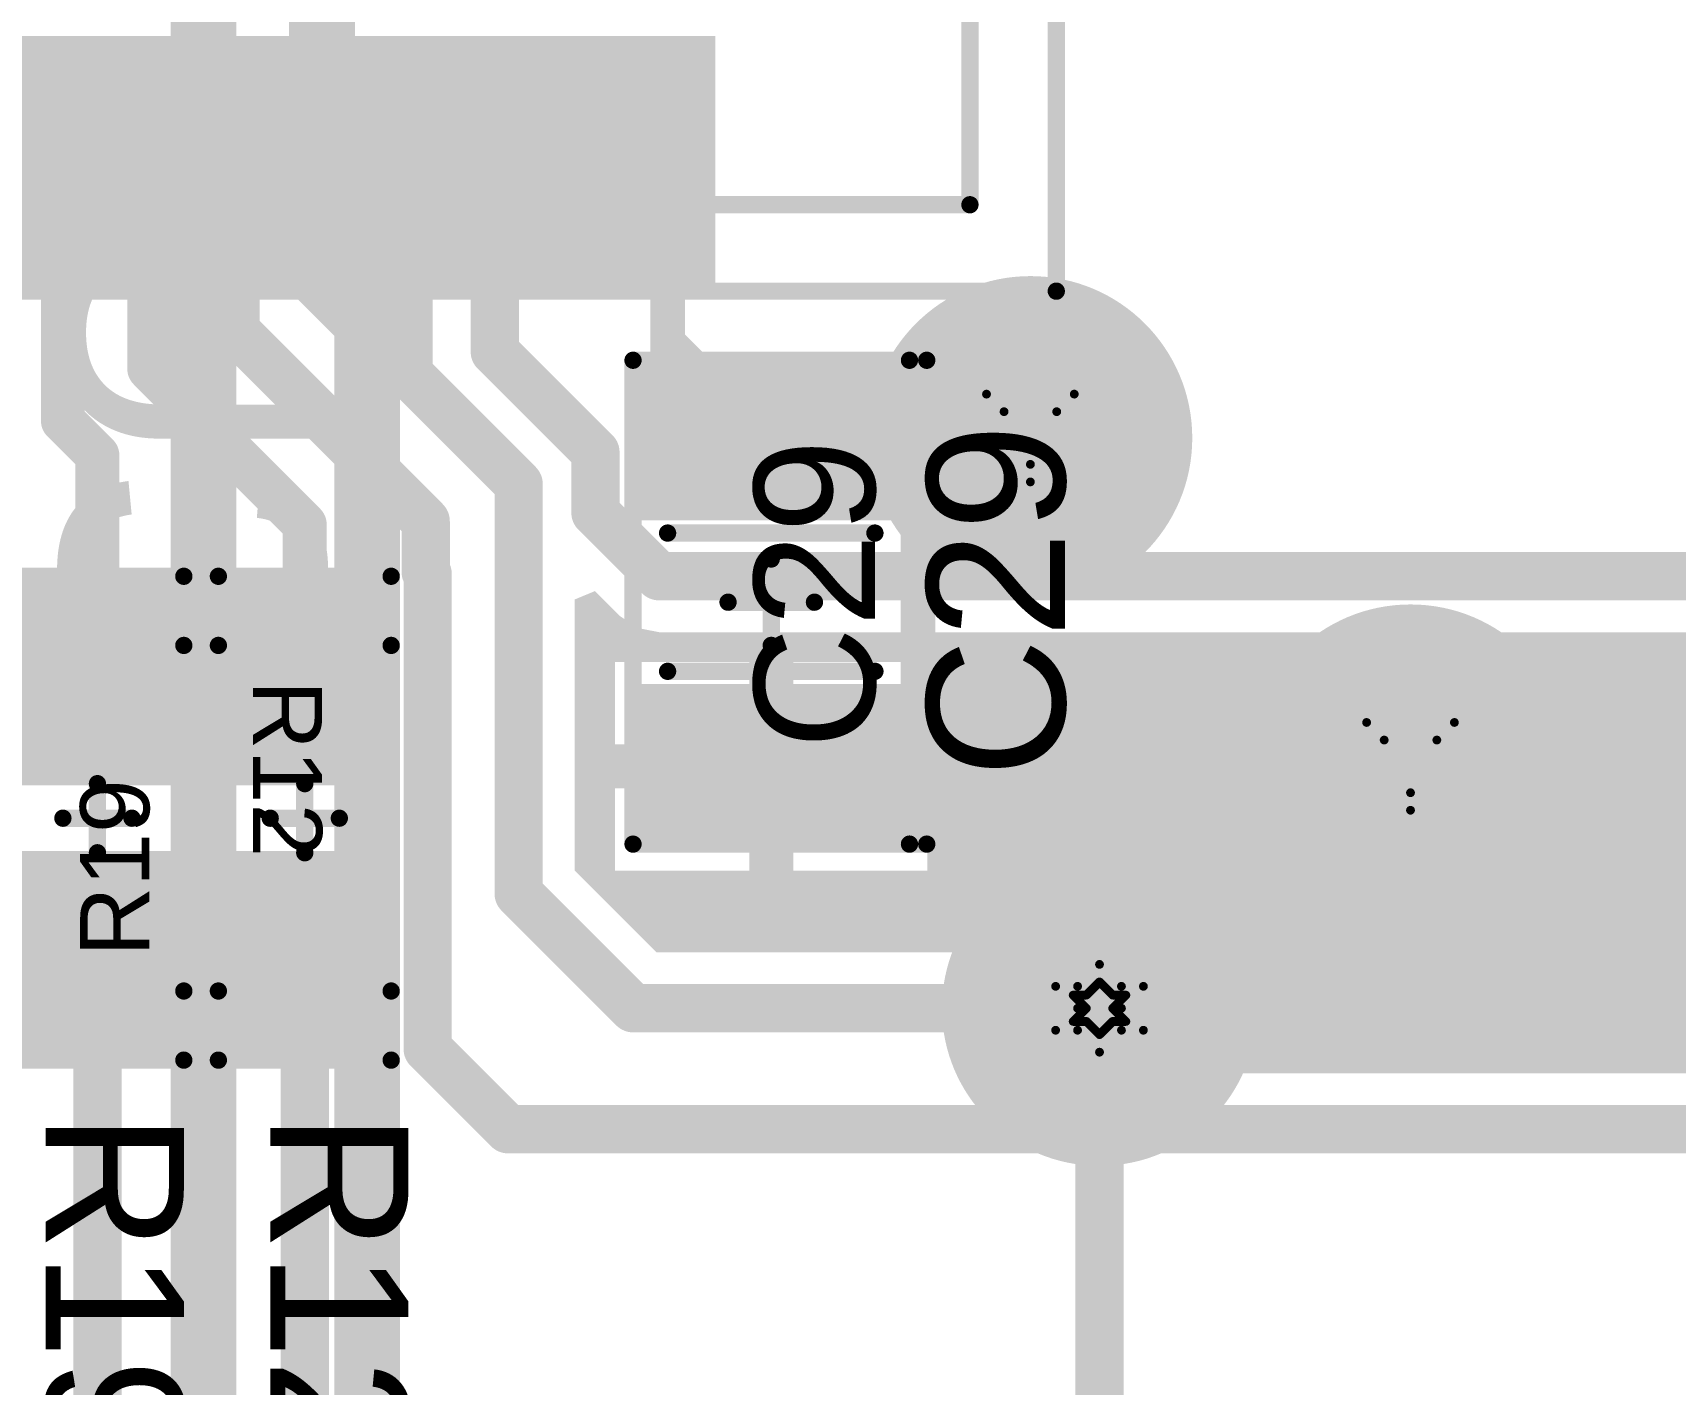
# Model space of a CAD drawing. Header units: inches. Extents: x -21 to 344, y -3 to 240.
# Drawn here: x 59.13 to 68.63, y 36.32 to 44.14 of the extents above; entities that cross this region are included whole.
import ezdxf

# ---------------------------------------------------------------- set-up
doc = ezdxf.new("R2010")
doc.units = ezdxf.units.IN
for name, color, linetype in [('Bottom 3D Body', 216, 'Continuous'), ('Bottom Layer', 5, 'Continuous'), ('Drill Drawing', 1, 'Continuous'), ('Int1 -GND)', 76, 'Continuous'), ('Int2 -PWR)', 16, 'Continuous'), ('Top Component Center', 76, 'Continuous'), ('Top Designator', 56, 'Continuous'), ('Top Layer', 1, 'Continuous'), ('Top Overlay', 2, 'Continuous'), ('Top Paste', 8, 'Continuous'), ('Top Solder', 216, 'Continuous'), ('Via Holes', 16, 'Continuous')]:
    doc.layers.add(name, color=color, linetype=linetype)
doc.styles.add('Arial', font='', dxfattribs={"height": 0.2})
doc.styles.get('Arial').set_extended_font_data('Arial')

# ---------------------------------------------------------------- blocks, each defined once
blk = doc.blocks.new('LQFP48_11')
at = {"layer": 'Top Layer'}
for points in [[(4.85, 2.9), (4.85, 2.6), (3.65, 2.6), (3.65, 2.9)], [(4.85, 2.4), (4.85, 2.1), (3.65, 2.1), (3.65, 2.4)], [(4.85, 1.9), (4.85, 1.6), (3.65, 1.6), (3.65, 1.9)], [(4.85, 1.4), (4.85, 1.1), (3.65, 1.1), (3.65, 1.4)], [(4.85, 0.9), (4.85, 0.6), (3.65, 0.6), (3.65, 0.9)], [(4.85, 0.4), (4.85, 0.1), (3.65, 0.1), (3.65, 0.4)], [(4.85, -0.1), (4.85, -0.4), (3.65, -0.4), (3.65, -0.1)], [(4.85, -0.6), (4.85, -0.9), (3.65, -0.9), (3.65, -0.6)]]:
    blk.add_hatch(color=1, dxfattribs=at).paths.add_polyline_path(points)
at = {"layer": 'Top Paste'}
for points in [[(4.977, 3.027), (4.977, 2.473), (3.523, 2.473), (3.523, 3.027)], [(4.977, 2.527), (4.977, 1.973), (3.523, 1.973), (3.523, 2.527)], [(4.977, 2.027), (4.977, 1.473), (3.523, 1.473), (3.523, 2.027)], [(4.977, 1.527), (4.977, 0.973), (3.523, 0.973), (3.523, 1.527)], [(4.977, 1.027), (4.977, 0.473), (3.523, 0.473), (3.523, 1.027)], [(4.977, 0.527), (4.977, -0.027), (3.523, -0.027), (3.523, 0.527)], [(4.977, 0.027), (4.977, -0.527), (3.523, -0.527), (3.523, 0.027)], [(4.977, -0.473), (4.977, -1.027), (3.523, -1.027), (3.523, -0.473)]]:
    blk.add_hatch(color=8, dxfattribs=at).paths.add_polyline_path(points)
at = {"layer": 'Top Solder'}
for points in [[(4.9, 2.95), (4.9, 2.55), (3.6, 2.55), (3.6, 2.95)], [(4.9, 2.45), (4.9, 2.05), (3.6, 2.05), (3.6, 2.45)], [(4.9, 1.95), (4.9, 1.55), (3.6, 1.55), (3.6, 1.95)], [(4.9, 1.45), (4.9, 1.05), (3.6, 1.05), (3.6, 1.45)], [(4.9, 0.95), (4.9, 0.55), (3.6, 0.55), (3.6, 0.95)], [(4.9, 0.45), (4.9, 0.05), (3.6, 0.05), (3.6, 0.45)], [(4.9, -0.05), (4.9, -0.45), (3.6, -0.45), (3.6, -0.05)], [(4.9, -0.55), (4.9, -0.95), (3.6, -0.95), (3.6, -0.55)]]:
    blk.add_hatch(color=216, dxfattribs=at).paths.add_polyline_path(points)
at = {"layer": 'Bottom 3D Body'}
for points in [[(4.5, 4.5, 0.1, 0.1, 0), (-4.5, 4.5, 0.1, 0.1, 0)], [(4.5, -4.5, 0.1, 0.1, 0), (4.5, 4.5, 0.1, 0.1, 0)]]:
    blk.add_lwpolyline(points, format="xyseb", dxfattribs=at)
blk.add_lwpolyline([(4.475, 4.5, 0.05, 0.05, 1), (4.525, 4.5, 0.05, 0.05, 1)], format="xyseb", close=True, dxfattribs=at)
blk.add_lwpolyline([(4.475, 4.5, 0.05, 0.05, 1), (4.525, 4.5, 0.05, 0.05, 1)], format="xyseb", close=True, dxfattribs=at)
at = {"layer": 'Top Component Center'}
for points in [[(5, 5, 0.1, 0.1, 0), (-5, 5, 0.1, 0.1, 0)], [(5, -5, 0.1, 0.1, 0), (5, 5, 0.1, 0.1, 0)]]:
    blk.add_lwpolyline(points, format="xyseb", dxfattribs=at)
blk.add_lwpolyline([(4.975, 5, 0.05, 0.05, 1), (5.025, 5, 0.05, 0.05, 1)], format="xyseb", close=True, dxfattribs=at)
blk.add_lwpolyline([(4.975, 5, 0.05, 0.05, 1), (5.025, 5, 0.05, 0.05, 1)], format="xyseb", close=True, dxfattribs=at)
at = {"layer": 'Top Designator'}
for points in [[(5, 5, 0.1, 0.1, 0), (-5, 5, 0.1, 0.1, 0)], [(5, -5, 0.1, 0.1, 0), (5, 5, 0.1, 0.1, 0)]]:
    blk.add_lwpolyline(points, format="xyseb", dxfattribs=at)
blk.add_lwpolyline([(4.975, 5, 0.05, 0.05, 1), (5.025, 5, 0.05, 0.05, 1)], format="xyseb", close=True, dxfattribs=at)
blk.add_lwpolyline([(4.975, 5, 0.05, 0.05, 1), (5.025, 5, 0.05, 0.05, 1)], format="xyseb", close=True, dxfattribs=at)
at = {"layer": 'Top Designator', "style": 'Arial'}
blk.add_text('U3', height=1.524, dxfattribs=at).set_placement((4.4804, -0.7618))
blk = doc.blocks.new('RES_0603_38')
at = {"layer": 'Top Layer'}
for points in [[(-1.2827, 0.3937), (-0.3175, 0.3937), (-0.3175, -0.3937), (-1.2827, -0.3937)], [(0.3175, 0.3937), (1.2827, 0.3937), (1.2827, -0.3937), (0.3175, -0.3937)]]:
    blk.add_hatch(color=1, dxfattribs=at).paths.add_polyline_path(points)
at = {"layer": 'Top Paste'}
for points in [[(-1.4097, 0.5207), (-0.1905, 0.5207), (-0.1905, -0.5207), (-1.4097, -0.5207)], [(0.1905, 0.5207), (1.4097, 0.5207), (1.4097, -0.5207), (0.1905, -0.5207)]]:
    blk.add_hatch(color=8, dxfattribs=at).paths.add_polyline_path(points)
at = {"layer": 'Top Solder'}
for points in [[(-1.3327, 0.4437), (-0.2675, 0.4437), (-0.2675, -0.4437), (-1.3327, -0.4437)], [(0.2675, 0.4437), (1.3327, 0.4437), (1.3327, -0.4437), (0.2675, -0.4437)]]:
    blk.add_hatch(color=216, dxfattribs=at).paths.add_polyline_path(points)
at = {"layer": 'Bottom 3D Body'}
for points in [[(-1, 0.5, 0.1, 0.1, 0), (-1, -0.5, 0.1, 0.1, 0)], [(-1, 0.5, 0.1, 0.1, 0), (1, 0.5, 0.1, 0.1, 0)], [(1, 0.5, 0.1, 0.1, 0), (1, -0.5, 0.1, 0.1, 0)], [(-1, -0.5, 0.1, 0.1, 0), (1, -0.5, 0.1, 0.1, 0)]]:
    blk.add_lwpolyline(points, format="xyseb", dxfattribs=at)
for points in [[(-1.025, 0.5, 0.05, 0.05, 1), (-0.975, 0.5, 0.05, 0.05, 1)], [(-1.025, 0.5, 0.05, 0.05, 1), (-0.975, 0.5, 0.05, 0.05, 1)], [(0.975, 0.5, 0.05, 0.05, 1), (1.025, 0.5, 0.05, 0.05, 1)], [(0.975, 0.5, 0.05, 0.05, 1), (1.025, 0.5, 0.05, 0.05, 1)], [(-1.025, -0.5, 0.05, 0.05, 1), (-0.975, -0.5, 0.05, 0.05, 1)], [(-1.025, -0.5, 0.05, 0.05, 1), (-0.975, -0.5, 0.05, 0.05, 1)], [(0.975, -0.5, 0.05, 0.05, 1), (1.025, -0.5, 0.05, 0.05, 1)], [(0.975, -0.5, 0.05, 0.05, 1), (1.025, -0.5, 0.05, 0.05, 1)]]:
    blk.add_lwpolyline(points, format="xyseb", close=True, dxfattribs=at)
at = {"layer": 'Top Component Center'}
for points in [[(-1.4, 0.5, 0.1, 0.1, 0), (1.4, 0.5, 0.1, 0.1, 0)], [(-1.4, 0.5, 0.1, 0.1, 0), (-1.4, -0.5, 0.1, 0.1, 0)], [(1.4, 0.5, 0.1, 0.1, 0), (1.4, -0.5, 0.1, 0.1, 0)], [(0, 0.2, 0.1, 0.1, 0), (0, -0.2, 0.1, 0.1, 0)], [(-0.2, 0, 0.1, 0.1, 0), (0.2, 0, 0.1, 0.1, 0)], [(-1.4, -0.5, 0.1, 0.1, 0), (1.4, -0.5, 0.1, 0.1, 0)]]:
    blk.add_lwpolyline(points, format="xyseb", dxfattribs=at)
for points in [[(-1.425, 0.5, 0.05, 0.05, 1), (-1.375, 0.5, 0.05, 0.05, 1)], [(-1.425, 0.5, 0.05, 0.05, 1), (-1.375, 0.5, 0.05, 0.05, 1)], [(1.375, 0.5, 0.05, 0.05, 1), (1.425, 0.5, 0.05, 0.05, 1)], [(1.375, 0.5, 0.05, 0.05, 1), (1.425, 0.5, 0.05, 0.05, 1)], [(-0.025, 0.2, 0.05, 0.05, 1), (0.025, 0.2, 0.05, 0.05, 1)], [(-0.225, 0, 0.05, 0.05, 1), (-0.175, 0, 0.05, 0.05, 1)], [(0.175, 0, 0.05, 0.05, 1), (0.225, 0, 0.05, 0.05, 1)], [(-0.025, -0.2, 0.05, 0.05, 1), (0.025, -0.2, 0.05, 0.05, 1)], [(-1.425, -0.5, 0.05, 0.05, 1), (-1.375, -0.5, 0.05, 0.05, 1)], [(-1.425, -0.5, 0.05, 0.05, 1), (-1.375, -0.5, 0.05, 0.05, 1)], [(1.375, -0.5, 0.05, 0.05, 1), (1.425, -0.5, 0.05, 0.05, 1)], [(1.375, -0.5, 0.05, 0.05, 1), (1.425, -0.5, 0.05, 0.05, 1)]]:
    blk.add_lwpolyline(points, format="xyseb", close=True, dxfattribs=at)
at = {"layer": 'Top Designator'}
for points in [[(-1.4, 0.5, 0.1, 0.1, 0), (1.4, 0.5, 0.1, 0.1, 0)], [(-1.4, 0.5, 0.1, 0.1, 0), (-1.4, -0.5, 0.1, 0.1, 0)], [(1.4, 0.5, 0.1, 0.1, 0), (1.4, -0.5, 0.1, 0.1, 0)], [(-1.4, -0.5, 0.1, 0.1, 0), (1.4, -0.5, 0.1, 0.1, 0)]]:
    blk.add_lwpolyline(points, format="xyseb", dxfattribs=at)
for points in [[(-1.425, 0.5, 0.05, 0.05, 1), (-1.375, 0.5, 0.05, 0.05, 1)], [(-1.425, 0.5, 0.05, 0.05, 1), (-1.375, 0.5, 0.05, 0.05, 1)], [(1.375, 0.5, 0.05, 0.05, 1), (1.425, 0.5, 0.05, 0.05, 1)], [(1.375, 0.5, 0.05, 0.05, 1), (1.425, 0.5, 0.05, 0.05, 1)], [(-1.425, -0.5, 0.05, 0.05, 1), (-1.375, -0.5, 0.05, 0.05, 1)], [(-1.425, -0.5, 0.05, 0.05, 1), (-1.375, -0.5, 0.05, 0.05, 1)], [(1.375, -0.5, 0.05, 0.05, 1), (1.425, -0.5, 0.05, 0.05, 1)], [(1.375, -0.5, 0.05, 0.05, 1), (1.425, -0.5, 0.05, 0.05, 1)]]:
    blk.add_lwpolyline(points, format="xyseb", close=True, dxfattribs=at)
at = {"layer": 'Top Overlay'}
for points in [[(-1.4, 0.5, 0.1, 0.1, 0), (1.4, 0.5, 0.1, 0.1, 0)], [(-1.4, 0.5, 0.1, 0.1, 0), (-1.4, -0.5, 0.1, 0.1, 0)], [(1.4, 0.5, 0.1, 0.1, 0), (1.4, -0.5, 0.1, 0.1, 0)], [(-1.4, -0.5, 0.1, 0.1, 0), (1.4, -0.5, 0.1, 0.1, 0)]]:
    blk.add_lwpolyline(points, format="xyseb", dxfattribs=at)
for points in [[(-1.425, 0.5, 0.05, 0.05, 1), (-1.375, 0.5, 0.05, 0.05, 1)], [(-1.425, 0.5, 0.05, 0.05, 1), (-1.375, 0.5, 0.05, 0.05, 1)], [(1.375, 0.5, 0.05, 0.05, 1), (1.425, 0.5, 0.05, 0.05, 1)], [(1.375, 0.5, 0.05, 0.05, 1), (1.425, 0.5, 0.05, 0.05, 1)], [(-1.425, -0.5, 0.05, 0.05, 1), (-1.375, -0.5, 0.05, 0.05, 1)], [(-1.425, -0.5, 0.05, 0.05, 1), (-1.375, -0.5, 0.05, 0.05, 1)], [(1.375, -0.5, 0.05, 0.05, 1), (1.425, -0.5, 0.05, 0.05, 1)], [(1.375, -0.5, 0.05, 0.05, 1), (1.425, -0.5, 0.05, 0.05, 1)]]:
    blk.add_lwpolyline(points, format="xyseb", close=True, dxfattribs=at)
at = {"layer": 'Top Designator', "style": 'Arial'}
blk.add_text('R19', height=0.4, dxfattribs=at).set_placement((-0.8, -0.3))
blk = doc.blocks.new('RES_0603_45')
at = {"layer": 'Top Layer'}
for points in [[(-1.2827, 0.3937), (-0.3175, 0.3937), (-0.3175, -0.3937), (-1.2827, -0.3937)], [(0.3175, 0.3937), (1.2827, 0.3937), (1.2827, -0.3937), (0.3175, -0.3937)]]:
    blk.add_hatch(color=1, dxfattribs=at).paths.add_polyline_path(points)
at = {"layer": 'Top Paste'}
for points in [[(-1.4097, 0.5207), (-0.1905, 0.5207), (-0.1905, -0.5207), (-1.4097, -0.5207)], [(0.1905, 0.5207), (1.4097, 0.5207), (1.4097, -0.5207), (0.1905, -0.5207)]]:
    blk.add_hatch(color=8, dxfattribs=at).paths.add_polyline_path(points)
at = {"layer": 'Top Solder'}
for points in [[(-1.3327, 0.4437), (-0.2675, 0.4437), (-0.2675, -0.4437), (-1.3327, -0.4437)], [(0.2675, 0.4437), (1.3327, 0.4437), (1.3327, -0.4437), (0.2675, -0.4437)]]:
    blk.add_hatch(color=216, dxfattribs=at).paths.add_polyline_path(points)
at = {"layer": 'Bottom 3D Body'}
for points in [[(1, 0.5, 0.1, 0.1, 0), (-1, 0.5, 0.1, 0.1, 0)], [(-1, -0.5, 0.1, 0.1, 0), (-1, 0.5, 0.1, 0.1, 0)], [(1, -0.5, 0.1, 0.1, 0), (1, 0.5, 0.1, 0.1, 0)], [(1, -0.5, 0.1, 0.1, 0), (-1, -0.5, 0.1, 0.1, 0)]]:
    blk.add_lwpolyline(points, format="xyseb", dxfattribs=at)
for points in [[(-1.025, 0.5, 0.05, 0.05, 1), (-0.975, 0.5, 0.05, 0.05, 1)], [(-1.025, 0.5, 0.05, 0.05, 1), (-0.975, 0.5, 0.05, 0.05, 1)], [(0.975, 0.5, 0.05, 0.05, 1), (1.025, 0.5, 0.05, 0.05, 1)], [(0.975, 0.5, 0.05, 0.05, 1), (1.025, 0.5, 0.05, 0.05, 1)], [(-1.025, -0.5, 0.05, 0.05, 1), (-0.975, -0.5, 0.05, 0.05, 1)], [(-1.025, -0.5, 0.05, 0.05, 1), (-0.975, -0.5, 0.05, 0.05, 1)], [(0.975, -0.5, 0.05, 0.05, 1), (1.025, -0.5, 0.05, 0.05, 1)], [(0.975, -0.5, 0.05, 0.05, 1), (1.025, -0.5, 0.05, 0.05, 1)]]:
    blk.add_lwpolyline(points, format="xyseb", close=True, dxfattribs=at)
at = {"layer": 'Top Component Center'}
for points in [[(-1.4, -0.5, 0.1, 0.1, 0), (-1.4, 0.5, 0.1, 0.1, 0)], [(1.4, 0.5, 0.1, 0.1, 0), (-1.4, 0.5, 0.1, 0.1, 0)], [(1.4, -0.5, 0.1, 0.1, 0), (1.4, 0.5, 0.1, 0.1, 0)], [(0, -0.2, 0.1, 0.1, 0), (0, 0.2, 0.1, 0.1, 0)], [(0.2, 0, 0.1, 0.1, 0), (-0.2, 0, 0.1, 0.1, 0)], [(1.4, -0.5, 0.1, 0.1, 0), (-1.4, -0.5, 0.1, 0.1, 0)]]:
    blk.add_lwpolyline(points, format="xyseb", dxfattribs=at)
for points in [[(-1.425, 0.5, 0.05, 0.05, 1), (-1.375, 0.5, 0.05, 0.05, 1)], [(-1.425, 0.5, 0.05, 0.05, 1), (-1.375, 0.5, 0.05, 0.05, 1)], [(1.375, 0.5, 0.05, 0.05, 1), (1.425, 0.5, 0.05, 0.05, 1)], [(1.375, 0.5, 0.05, 0.05, 1), (1.425, 0.5, 0.05, 0.05, 1)], [(-0.025, 0.2, 0.05, 0.05, 1), (0.025, 0.2, 0.05, 0.05, 1)], [(-0.225, 0, 0.05, 0.05, 1), (-0.175, 0, 0.05, 0.05, 1)], [(0.175, 0, 0.05, 0.05, 1), (0.225, 0, 0.05, 0.05, 1)], [(-0.025, -0.2, 0.05, 0.05, 1), (0.025, -0.2, 0.05, 0.05, 1)], [(-1.425, -0.5, 0.05, 0.05, 1), (-1.375, -0.5, 0.05, 0.05, 1)], [(-1.425, -0.5, 0.05, 0.05, 1), (-1.375, -0.5, 0.05, 0.05, 1)], [(1.375, -0.5, 0.05, 0.05, 1), (1.425, -0.5, 0.05, 0.05, 1)], [(1.375, -0.5, 0.05, 0.05, 1), (1.425, -0.5, 0.05, 0.05, 1)]]:
    blk.add_lwpolyline(points, format="xyseb", close=True, dxfattribs=at)
at = {"layer": 'Top Designator'}
for points in [[(-1.4, -0.5, 0.1, 0.1, 0), (-1.4, 0.5, 0.1, 0.1, 0)], [(1.4, 0.5, 0.1, 0.1, 0), (-1.4, 0.5, 0.1, 0.1, 0)], [(1.4, -0.5, 0.1, 0.1, 0), (1.4, 0.5, 0.1, 0.1, 0)], [(1.4, -0.5, 0.1, 0.1, 0), (-1.4, -0.5, 0.1, 0.1, 0)]]:
    blk.add_lwpolyline(points, format="xyseb", dxfattribs=at)
for points in [[(-1.425, 0.5, 0.05, 0.05, 1), (-1.375, 0.5, 0.05, 0.05, 1)], [(-1.425, 0.5, 0.05, 0.05, 1), (-1.375, 0.5, 0.05, 0.05, 1)], [(1.375, 0.5, 0.05, 0.05, 1), (1.425, 0.5, 0.05, 0.05, 1)], [(1.375, 0.5, 0.05, 0.05, 1), (1.425, 0.5, 0.05, 0.05, 1)], [(-1.425, -0.5, 0.05, 0.05, 1), (-1.375, -0.5, 0.05, 0.05, 1)], [(-1.425, -0.5, 0.05, 0.05, 1), (-1.375, -0.5, 0.05, 0.05, 1)], [(1.375, -0.5, 0.05, 0.05, 1), (1.425, -0.5, 0.05, 0.05, 1)], [(1.375, -0.5, 0.05, 0.05, 1), (1.425, -0.5, 0.05, 0.05, 1)]]:
    blk.add_lwpolyline(points, format="xyseb", close=True, dxfattribs=at)
at = {"layer": 'Top Overlay'}
for points in [[(-1.4, -0.5, 0.1, 0.1, 0), (-1.4, 0.5, 0.1, 0.1, 0)], [(1.4, 0.5, 0.1, 0.1, 0), (-1.4, 0.5, 0.1, 0.1, 0)], [(1.4, -0.5, 0.1, 0.1, 0), (1.4, 0.5, 0.1, 0.1, 0)], [(1.4, -0.5, 0.1, 0.1, 0), (-1.4, -0.5, 0.1, 0.1, 0)]]:
    blk.add_lwpolyline(points, format="xyseb", dxfattribs=at)
for points in [[(-1.425, 0.5, 0.05, 0.05, 1), (-1.375, 0.5, 0.05, 0.05, 1)], [(-1.425, 0.5, 0.05, 0.05, 1), (-1.375, 0.5, 0.05, 0.05, 1)], [(1.375, 0.5, 0.05, 0.05, 1), (1.425, 0.5, 0.05, 0.05, 1)], [(1.375, 0.5, 0.05, 0.05, 1), (1.425, 0.5, 0.05, 0.05, 1)], [(-1.425, -0.5, 0.05, 0.05, 1), (-1.375, -0.5, 0.05, 0.05, 1)], [(-1.425, -0.5, 0.05, 0.05, 1), (-1.375, -0.5, 0.05, 0.05, 1)], [(1.375, -0.5, 0.05, 0.05, 1), (1.425, -0.5, 0.05, 0.05, 1)], [(1.375, -0.5, 0.05, 0.05, 1), (1.425, -0.5, 0.05, 0.05, 1)]]:
    blk.add_lwpolyline(points, format="xyseb", close=True, dxfattribs=at)
at = {"layer": 'Top Designator', "style": 'Arial'}
blk.add_text('R12', height=0.4, dxfattribs=at).set_placement((-0.8, -0.3))
blk = doc.blocks.new('CAP_0805_97')
at = {"layer": 'Top Layer'}
for points in [[(-1.3, 0.65), (-0.6, 0.65), (-0.6, -0.65), (-1.3, -0.65)], [(0.6, 0.65), (1.3, 0.65), (1.3, -0.65), (0.6, -0.65)]]:
    blk.add_hatch(color=1, dxfattribs=at).paths.add_polyline_path(points)
at = {"layer": 'Top Paste'}
for points in [[(-1.427, 0.777), (-0.473, 0.777), (-0.473, -0.777), (-1.427, -0.777)], [(0.473, 0.777), (1.427, 0.777), (1.427, -0.777), (0.473, -0.777)]]:
    blk.add_hatch(color=8, dxfattribs=at).paths.add_polyline_path(points)
at = {"layer": 'Top Solder'}
for points in [[(-1.35, 0.7), (-0.55, 0.7), (-0.55, -0.7), (-1.35, -0.7)], [(0.55, 0.7), (1.35, 0.7), (1.35, -0.7), (0.55, -0.7)]]:
    blk.add_hatch(color=216, dxfattribs=at).paths.add_polyline_path(points)
at = {"layer": 'Top Component Center'}
for points in [[(-1.4, 0.8, 0.1, 0.1, 0), (-1.4, -0.9, 0.1, 0.1, 0)], [(-1.4, 0.8, 0.1, 0.1, 0), (1.4, 0.8, 0.1, 0.1, 0)], [(1.4, 0.8, 0.1, 0.1, 0), (1.4, -0.9, 0.1, 0.1, 0)], [(0, 0.25, 0.1, 0.1, 0), (0, -0.25, 0.1, 0.1, 0)], [(-0.25, 0, 0.1, 0.1, 0), (0.25, 0, 0.1, 0.1, 0)], [(-1.4, -0.9, 0.1, 0.1, 0), (1.4, -0.9, 0.1, 0.1, 0)]]:
    blk.add_lwpolyline(points, format="xyseb", dxfattribs=at)
for points in [[(-1.425, 0.8, 0.05, 0.05, 1), (-1.375, 0.8, 0.05, 0.05, 1)], [(-1.425, 0.8, 0.05, 0.05, 1), (-1.375, 0.8, 0.05, 0.05, 1)], [(1.375, 0.8, 0.05, 0.05, 1), (1.425, 0.8, 0.05, 0.05, 1)], [(1.375, 0.8, 0.05, 0.05, 1), (1.425, 0.8, 0.05, 0.05, 1)], [(-0.025, 0.25, 0.05, 0.05, 1), (0.025, 0.25, 0.05, 0.05, 1)], [(-0.275, 0, 0.05, 0.05, 1), (-0.225, 0, 0.05, 0.05, 1)], [(0.225, 0, 0.05, 0.05, 1), (0.275, 0, 0.05, 0.05, 1)], [(-0.025, -0.25, 0.05, 0.05, 1), (0.025, -0.25, 0.05, 0.05, 1)], [(-1.425, -0.9, 0.05, 0.05, 1), (-1.375, -0.9, 0.05, 0.05, 1)], [(-1.425, -0.9, 0.05, 0.05, 1), (-1.375, -0.9, 0.05, 0.05, 1)], [(1.375, -0.9, 0.05, 0.05, 1), (1.425, -0.9, 0.05, 0.05, 1)], [(1.375, -0.9, 0.05, 0.05, 1), (1.425, -0.9, 0.05, 0.05, 1)]]:
    blk.add_lwpolyline(points, format="xyseb", close=True, dxfattribs=at)
at = {"layer": 'Top Designator'}
for points in [[(-1.4, 0.8, 0.1, 0.1, 0), (1.4, 0.8, 0.1, 0.1, 0)], [(-1.4, 0.8, 0.1, 0.1, 0), (-1.4, -0.8, 0.1, 0.1, 0)], [(1.4, 0.8, 0.1, 0.1, 0), (1.4, -0.8, 0.1, 0.1, 0)], [(-1.4, -0.8, 0.1, 0.1, 0), (1.4, -0.8, 0.1, 0.1, 0)]]:
    blk.add_lwpolyline(points, format="xyseb", dxfattribs=at)
for points in [[(-1.425, 0.8, 0.05, 0.05, 1), (-1.375, 0.8, 0.05, 0.05, 1)], [(-1.425, 0.8, 0.05, 0.05, 1), (-1.375, 0.8, 0.05, 0.05, 1)], [(1.375, 0.8, 0.05, 0.05, 1), (1.425, 0.8, 0.05, 0.05, 1)], [(1.375, 0.8, 0.05, 0.05, 1), (1.425, 0.8, 0.05, 0.05, 1)], [(-1.425, -0.8, 0.05, 0.05, 1), (-1.375, -0.8, 0.05, 0.05, 1)], [(-1.425, -0.8, 0.05, 0.05, 1), (-1.375, -0.8, 0.05, 0.05, 1)], [(1.375, -0.8, 0.05, 0.05, 1), (1.425, -0.8, 0.05, 0.05, 1)], [(1.375, -0.8, 0.05, 0.05, 1), (1.425, -0.8, 0.05, 0.05, 1)]]:
    blk.add_lwpolyline(points, format="xyseb", close=True, dxfattribs=at)
at = {"layer": 'Top Overlay'}
for points in [[(-0.4, 0.6, 0.1, 0.1, 0), (-0.4, -0.6, 0.1, 0.1, 0)], [(0.4, 0.6, 0.1, 0.1, 0), (0.4, -0.6, 0.1, 0.1, 0)]]:
    blk.add_lwpolyline(points, format="xyseb", dxfattribs=at)
for points in [[(-0.425, 0.6, 0.05, 0.05, 1), (-0.375, 0.6, 0.05, 0.05, 1)], [(0.375, 0.6, 0.05, 0.05, 1), (0.425, 0.6, 0.05, 0.05, 1)], [(-0.425, -0.6, 0.05, 0.05, 1), (-0.375, -0.6, 0.05, 0.05, 1)], [(0.375, -0.6, 0.05, 0.05, 1), (0.425, -0.6, 0.05, 0.05, 1)]]:
    blk.add_lwpolyline(points, format="xyseb", close=True, dxfattribs=at)
at = {"layer": 'Top Designator', "style": 'Arial'}
blk.add_text('C29', height=0.7, dxfattribs=at).set_placement((-0.85, -0.6))

msp = doc.modelspace()

# ---------------------------------------------------------------- hatches: boundary and pattern name
at = {"layer": 'Bottom Layer'}
h = msp.add_hatch(color=5, dxfattribs=at)
edge = h.paths.add_edge_path()
edge.add_arc((64.8999, 41.8001), 0.3, 0, 360)
h = msp.add_hatch(color=5, dxfattribs=at)
edge = h.paths.add_edge_path()
edge.add_arc((67.1, 39.9), 0.3, 0, 360)
h = msp.add_hatch(color=5, dxfattribs=at)
edge = h.paths.add_edge_path()
edge.add_arc((65.3, 38.5), 0.25, 0, 360)
at = {"layer": 'Int1 -GND)'}
h = msp.add_hatch(color=7, dxfattribs=at)
edge = h.paths.add_edge_path()
edge.add_arc((64.8999, 41.8001), 0.937, 0, 360)
h = msp.add_hatch(color=7, dxfattribs=at)
edge = h.paths.add_edge_path()
edge.add_arc((65.3, 38.5), 0.912, 0, 360)
at = {"layer": 'Int2 -PWR)'}
h = msp.add_hatch(color=7, dxfattribs=at)
edge = h.paths.add_edge_path()
edge.add_arc((67.1, 39.9), 0.937, 0, 360)
h = msp.add_hatch(color=7, dxfattribs=at)
edge = h.paths.add_edge_path()
edge.add_arc((65.3, 38.5), 0.912, 0, 360)
at = {"layer": 'Top Layer'}
msp.add_hatch(color=1, dxfattribs=at).paths.add_polyline_path([(62.7, 44), (62.7, 41.6), (62.8, 41.5), (64, 41.5), (64, 42.1), (63.2, 42.1), (62.9, 42.4), (62.9, 44)])
h = msp.add_hatch(color=1, dxfattribs=at)
edge = h.paths.add_edge_path()
edge.add_arc((64.8999, 41.8001), 0.3, 0, 360)
h = msp.add_hatch(color=1, dxfattribs=at)
h.paths.add_polyline_path([(62.5221, 40.7711), (62.6271, 40.7009), (62.751, 40.6763), (73.6659, 40.6763), (73.6763, 40.6659), (73.6763, 37.0475), (73.5589, 36.9989), (72.5289, 38.0289), (72.4239, 38.0991), (72.3, 38.1237), (65.7083, 38.1237), (65.6557, 38.2507), (65.6627, 38.2577), (65.7278, 38.4149), (65.7278, 38.5851), (65.6627, 38.7423), (65.5423, 38.8627), (65.3851, 38.9278), (65.2149, 38.9278), (65.0577, 38.8627), (65.0187, 38.8237), (62.7358, 38.8237), (62.2617, 39.2978), (62.2617, 40.8655), (62.3791, 40.9141)])
h.paths.add_polyline_path([(67.2905, 40.4207), (67.2905, 40.0905), (67.6207, 40.0905), (67.5697, 40.2138), (67.4138, 40.3697)], flags=0)
h.paths.add_polyline_path([(66.9095, 40.4207), (66.7862, 40.3697), (66.6303, 40.2138), (66.5793, 40.0905), (66.9095, 40.0905)], flags=0)
h.paths.add_polyline_path([(64.304, 40.504), (63.527, 40.504), (63.527, 40.027), (64.304, 40.027)], flags=0)
h.paths.add_polyline_path([(63.273, 40.504), (62.496, 40.504), (62.496, 40.027), (63.273, 40.027)], flags=0)
h.paths.add_polyline_path([(67.6207, 39.7095), (67.2905, 39.7095), (67.2905, 39.3793), (67.4138, 39.4303), (67.5697, 39.5862)], flags=0)
h.paths.add_polyline_path([(66.9095, 39.7095), (66.5793, 39.7095), (66.6303, 39.5862), (66.7862, 39.4303), (66.9095, 39.3793)], flags=0)
h.paths.add_polyline_path([(64.304, 39.773), (63.527, 39.773), (63.527, 39.296), (64.304, 39.296)], flags=0)
h.paths.add_polyline_path([(63.273, 39.773), (62.496, 39.773), (62.496, 39.296), (63.273, 39.296)], flags=0)
h = msp.add_hatch(color=1, dxfattribs=at)
edge = h.paths.add_edge_path()
edge.add_arc((67.1, 39.9), 0.3, 0, 360)
h = msp.add_hatch(color=1, dxfattribs=at)
edge = h.paths.add_edge_path()
edge.add_arc((65.3, 38.5), 0.25, 0, 360)
at = {"layer": 'Via Holes'}
h = msp.add_hatch(color=7, dxfattribs=at)
edge = h.paths.add_edge_path()
edge.add_arc((64.8999, 41.8001), 0.175, 0, 360)
h = msp.add_hatch(color=7, dxfattribs=at)
edge = h.paths.add_edge_path()
edge.add_arc((67.1, 39.9), 0.175, 0, 360)
h = msp.add_hatch(color=7, dxfattribs=at)
edge = h.paths.add_edge_path()
edge.add_arc((65.3, 38.5), 0.15, 0, 360)

# ---------------------------------------------------------------- linework, layer by layer
at = {"layer": 'Bottom Layer'}
for points in [[(60.1142, 30.8142, 0.381, 0.381, 0), (60.1142, 54.6768, 0.381, 0.381, 0)], [(60.8, 42.7315, 0.381, 0.381, 0), (60.8, 54.3825, 0.381, 0.381, 0)], [(60.8, 42.7315, 0.381, 0.381, 0), (61.0612, 42.4704, 0.381, 0.381, 0)], [(61.0612, 30.8612, 0.381, 0.381, 0), (61.0612, 42.4704, 0.381, 0.381, 0)], [(65.3, 33, 0.2794, 0.2794, 0), (65.3, 38.5, 0.2794, 0.2794, 0)]]:
    msp.add_lwpolyline(points, format="xyseb", dxfattribs=at)
for points in [[(60.7048, 42.7315, 0.1905, 0.1905, 1), (60.8953, 42.7315, 0.1905, 0.1905, 1)], [(60.7048, 42.7315, 0.1905, 0.1905, 1), (60.8953, 42.7315, 0.1905, 0.1905, 1)], [(60.9659, 42.4704, 0.1905, 0.1905, 1), (61.1564, 42.4704, 0.1905, 0.1905, 1)], [(60.9659, 42.4704, 0.1905, 0.1905, 1), (61.1564, 42.4704, 0.1905, 0.1905, 1)], [(65.2301, 38.5, 0.1397, 0.1397, 1), (65.3698, 38.5, 0.1397, 0.1397, 1)]]:
    msp.add_lwpolyline(points, format="xyseb", close=True, dxfattribs=at)
at = {"layer": 'Drill Drawing'}
for points in [[(64.6459, 42.0541, 0.0508, 0.0508, 0), (65.1539, 42.0541, 0.0508, 0.0508, 0)], [(64.6459, 42.0541, 0.0508, 0.0508, 0), (64.8999, 41.5461, 0.0508, 0.0508, 0)], [(64.8999, 41.5461, 0.0508, 0.0508, 0), (65.1539, 42.0541, 0.0508, 0.0508, 0)], [(64.7475, 41.9525, 0.0508, 0.0508, 0), (65.0523, 41.9525, 0.0508, 0.0508, 0)], [(64.7475, 41.9525, 0.0508, 0.0508, 0), (64.8999, 41.6477, 0.0508, 0.0508, 0)], [(64.8999, 41.6477, 0.0508, 0.0508, 0), (65.0523, 41.9525, 0.0508, 0.0508, 0)], [(66.846, 40.154, 0.0508, 0.0508, 0), (67.354, 40.154, 0.0508, 0.0508, 0)], [(66.846, 40.154, 0.0508, 0.0508, 0), (67.1, 39.646, 0.0508, 0.0508, 0)], [(67.1, 39.646, 0.0508, 0.0508, 0), (67.354, 40.154, 0.0508, 0.0508, 0)], [(66.9476, 40.0524, 0.0508, 0.0508, 0), (67.2524, 40.0524, 0.0508, 0.0508, 0)], [(66.9476, 40.0524, 0.0508, 0.0508, 0), (67.1, 39.7476, 0.0508, 0.0508, 0)], [(67.1, 39.7476, 0.0508, 0.0508, 0), (67.2524, 40.0524, 0.0508, 0.0508, 0)], [(65.173, 38.627, 0.0508, 0.0508, 0), (65.3, 38.754, 0.0508, 0.0508, 0)], [(65.3, 38.754, 0.0508, 0.0508, 0), (65.427, 38.627, 0.0508, 0.0508, 0)], [(65.046, 38.627, 0.0508, 0.0508, 0), (65.173, 38.5, 0.0508, 0.0508, 0)], [(65.046, 38.627, 0.0508, 0.0508, 0), (65.173, 38.627, 0.0508, 0.0508, 0)], [(65.1476, 38.5762, 0.0508, 0.0508, 0), (65.2238, 38.5, 0.0508, 0.0508, 0)], [(65.1476, 38.5762, 0.0508, 0.0508, 0), (65.2238, 38.5762, 0.0508, 0.0508, 0)], [(65.2238, 38.5762, 0.0508, 0.0508, 0), (65.3, 38.6524, 0.0508, 0.0508, 0)], [(65.3, 38.6524, 0.0508, 0.0508, 0), (65.3762, 38.5762, 0.0508, 0.0508, 0)], [(65.3762, 38.5762, 0.0508, 0.0508, 0), (65.4524, 38.5762, 0.0508, 0.0508, 0)], [(65.3762, 38.5, 0.0508, 0.0508, 0), (65.4524, 38.5762, 0.0508, 0.0508, 0)], [(65.427, 38.627, 0.0508, 0.0508, 0), (65.554, 38.627, 0.0508, 0.0508, 0)], [(65.427, 38.5, 0.0508, 0.0508, 0), (65.554, 38.627, 0.0508, 0.0508, 0)], [(65.046, 38.373, 0.0508, 0.0508, 0), (65.173, 38.5, 0.0508, 0.0508, 0)], [(65.1476, 38.4238, 0.0508, 0.0508, 0), (65.2238, 38.5, 0.0508, 0.0508, 0)], [(65.3762, 38.5, 0.0508, 0.0508, 0), (65.4524, 38.4238, 0.0508, 0.0508, 0)], [(65.427, 38.5, 0.0508, 0.0508, 0), (65.554, 38.373, 0.0508, 0.0508, 0)], [(65.1476, 38.4238, 0.0508, 0.0508, 0), (65.2238, 38.4238, 0.0508, 0.0508, 0)], [(65.2238, 38.4238, 0.0508, 0.0508, 0), (65.3, 38.3476, 0.0508, 0.0508, 0)], [(65.3, 38.3476, 0.0508, 0.0508, 0), (65.3762, 38.4238, 0.0508, 0.0508, 0)], [(65.3762, 38.4238, 0.0508, 0.0508, 0), (65.4524, 38.4238, 0.0508, 0.0508, 0)], [(65.046, 38.373, 0.0508, 0.0508, 0), (65.173, 38.373, 0.0508, 0.0508, 0)], [(65.173, 38.373, 0.0508, 0.0508, 0), (65.3, 38.246, 0.0508, 0.0508, 0)], [(65.3, 38.246, 0.0508, 0.0508, 0), (65.427, 38.373, 0.0508, 0.0508, 0)], [(65.427, 38.373, 0.0508, 0.0508, 0), (65.554, 38.373, 0.0508, 0.0508, 0)]]:
    msp.add_lwpolyline(points, format="xyseb", dxfattribs=at)
for points in [[(64.6332, 42.0541, 0.0254, 0.0254, 1), (64.6586, 42.0541, 0.0254, 0.0254, 1)], [(64.6332, 42.0541, 0.0254, 0.0254, 1), (64.6586, 42.0541, 0.0254, 0.0254, 1)], [(65.1412, 42.0541, 0.0254, 0.0254, 1), (65.1666, 42.0541, 0.0254, 0.0254, 1)], [(65.1412, 42.0541, 0.0254, 0.0254, 1), (65.1666, 42.0541, 0.0254, 0.0254, 1)], [(64.7348, 41.9525, 0.0254, 0.0254, 1), (64.7602, 41.9525, 0.0254, 0.0254, 1)], [(64.7348, 41.9525, 0.0254, 0.0254, 1), (64.7602, 41.9525, 0.0254, 0.0254, 1)], [(65.0396, 41.9525, 0.0254, 0.0254, 1), (65.065, 41.9525, 0.0254, 0.0254, 1)], [(65.0396, 41.9525, 0.0254, 0.0254, 1), (65.065, 41.9525, 0.0254, 0.0254, 1)], [(64.8872, 41.6477, 0.0254, 0.0254, 1), (64.9126, 41.6477, 0.0254, 0.0254, 1)], [(64.8872, 41.6477, 0.0254, 0.0254, 1), (64.9126, 41.6477, 0.0254, 0.0254, 1)], [(64.8872, 41.5461, 0.0254, 0.0254, 1), (64.9126, 41.5461, 0.0254, 0.0254, 1)], [(64.8872, 41.5461, 0.0254, 0.0254, 1), (64.9126, 41.5461, 0.0254, 0.0254, 1)], [(66.8333, 40.154, 0.0254, 0.0254, 1), (66.8587, 40.154, 0.0254, 0.0254, 1)], [(66.8333, 40.154, 0.0254, 0.0254, 1), (66.8587, 40.154, 0.0254, 0.0254, 1)], [(67.3413, 40.154, 0.0254, 0.0254, 1), (67.3667, 40.154, 0.0254, 0.0254, 1)], [(67.3413, 40.154, 0.0254, 0.0254, 1), (67.3667, 40.154, 0.0254, 0.0254, 1)], [(66.9349, 40.0524, 0.0254, 0.0254, 1), (66.9603, 40.0524, 0.0254, 0.0254, 1)], [(66.9349, 40.0524, 0.0254, 0.0254, 1), (66.9603, 40.0524, 0.0254, 0.0254, 1)], [(67.2397, 40.0524, 0.0254, 0.0254, 1), (67.2651, 40.0524, 0.0254, 0.0254, 1)], [(67.2397, 40.0524, 0.0254, 0.0254, 1), (67.2651, 40.0524, 0.0254, 0.0254, 1)], [(67.0873, 39.7476, 0.0254, 0.0254, 1), (67.1127, 39.7476, 0.0254, 0.0254, 1)], [(67.0873, 39.7476, 0.0254, 0.0254, 1), (67.1127, 39.7476, 0.0254, 0.0254, 1)], [(67.0873, 39.646, 0.0254, 0.0254, 1), (67.1127, 39.646, 0.0254, 0.0254, 1)], [(67.0873, 39.646, 0.0254, 0.0254, 1), (67.1127, 39.646, 0.0254, 0.0254, 1)], [(65.2873, 38.754, 0.0254, 0.0254, 1), (65.3127, 38.754, 0.0254, 0.0254, 1)], [(65.2873, 38.754, 0.0254, 0.0254, 1), (65.3127, 38.754, 0.0254, 0.0254, 1)], [(65.0333, 38.627, 0.0254, 0.0254, 1), (65.0587, 38.627, 0.0254, 0.0254, 1)], [(65.0333, 38.627, 0.0254, 0.0254, 1), (65.0587, 38.627, 0.0254, 0.0254, 1)], [(65.1349, 38.5762, 0.0254, 0.0254, 1), (65.1603, 38.5762, 0.0254, 0.0254, 1)], [(65.1349, 38.5762, 0.0254, 0.0254, 1), (65.1603, 38.5762, 0.0254, 0.0254, 1)], [(65.1603, 38.627, 0.0254, 0.0254, 1), (65.1857, 38.627, 0.0254, 0.0254, 1)], [(65.1603, 38.627, 0.0254, 0.0254, 1), (65.1857, 38.627, 0.0254, 0.0254, 1)], [(65.2111, 38.5762, 0.0254, 0.0254, 1), (65.2365, 38.5762, 0.0254, 0.0254, 1)], [(65.2111, 38.5762, 0.0254, 0.0254, 1), (65.2365, 38.5762, 0.0254, 0.0254, 1)], [(65.2873, 38.6524, 0.0254, 0.0254, 1), (65.3127, 38.6524, 0.0254, 0.0254, 1)], [(65.2873, 38.6524, 0.0254, 0.0254, 1), (65.3127, 38.6524, 0.0254, 0.0254, 1)], [(65.3635, 38.5762, 0.0254, 0.0254, 1), (65.3889, 38.5762, 0.0254, 0.0254, 1)], [(65.3635, 38.5762, 0.0254, 0.0254, 1), (65.3889, 38.5762, 0.0254, 0.0254, 1)], [(65.4143, 38.627, 0.0254, 0.0254, 1), (65.4397, 38.627, 0.0254, 0.0254, 1)], [(65.4143, 38.627, 0.0254, 0.0254, 1), (65.4397, 38.627, 0.0254, 0.0254, 1)], [(65.4397, 38.5762, 0.0254, 0.0254, 1), (65.4651, 38.5762, 0.0254, 0.0254, 1)], [(65.4397, 38.5762, 0.0254, 0.0254, 1), (65.4651, 38.5762, 0.0254, 0.0254, 1)], [(65.5413, 38.627, 0.0254, 0.0254, 1), (65.5667, 38.627, 0.0254, 0.0254, 1)], [(65.5413, 38.627, 0.0254, 0.0254, 1), (65.5667, 38.627, 0.0254, 0.0254, 1)], [(65.1603, 38.5, 0.0254, 0.0254, 1), (65.1857, 38.5, 0.0254, 0.0254, 1)], [(65.1603, 38.5, 0.0254, 0.0254, 1), (65.1857, 38.5, 0.0254, 0.0254, 1)], [(65.2111, 38.5, 0.0254, 0.0254, 1), (65.2365, 38.5, 0.0254, 0.0254, 1)], [(65.2111, 38.5, 0.0254, 0.0254, 1), (65.2365, 38.5, 0.0254, 0.0254, 1)], [(65.3635, 38.5, 0.0254, 0.0254, 1), (65.3889, 38.5, 0.0254, 0.0254, 1)], [(65.3635, 38.5, 0.0254, 0.0254, 1), (65.3889, 38.5, 0.0254, 0.0254, 1)], [(65.4143, 38.5, 0.0254, 0.0254, 1), (65.4397, 38.5, 0.0254, 0.0254, 1)], [(65.4143, 38.5, 0.0254, 0.0254, 1), (65.4397, 38.5, 0.0254, 0.0254, 1)], [(65.1349, 38.4238, 0.0254, 0.0254, 1), (65.1603, 38.4238, 0.0254, 0.0254, 1)], [(65.1349, 38.4238, 0.0254, 0.0254, 1), (65.1603, 38.4238, 0.0254, 0.0254, 1)], [(65.2111, 38.4238, 0.0254, 0.0254, 1), (65.2365, 38.4238, 0.0254, 0.0254, 1)], [(65.2111, 38.4238, 0.0254, 0.0254, 1), (65.2365, 38.4238, 0.0254, 0.0254, 1)], [(65.3635, 38.4238, 0.0254, 0.0254, 1), (65.3889, 38.4238, 0.0254, 0.0254, 1)], [(65.3635, 38.4238, 0.0254, 0.0254, 1), (65.3889, 38.4238, 0.0254, 0.0254, 1)], [(65.4397, 38.4238, 0.0254, 0.0254, 1), (65.4651, 38.4238, 0.0254, 0.0254, 1)], [(65.4397, 38.4238, 0.0254, 0.0254, 1), (65.4651, 38.4238, 0.0254, 0.0254, 1)], [(65.0333, 38.373, 0.0254, 0.0254, 1), (65.0587, 38.373, 0.0254, 0.0254, 1)], [(65.0333, 38.373, 0.0254, 0.0254, 1), (65.0587, 38.373, 0.0254, 0.0254, 1)], [(65.1603, 38.373, 0.0254, 0.0254, 1), (65.1857, 38.373, 0.0254, 0.0254, 1)], [(65.1603, 38.373, 0.0254, 0.0254, 1), (65.1857, 38.373, 0.0254, 0.0254, 1)], [(65.2873, 38.3476, 0.0254, 0.0254, 1), (65.3127, 38.3476, 0.0254, 0.0254, 1)], [(65.2873, 38.3476, 0.0254, 0.0254, 1), (65.3127, 38.3476, 0.0254, 0.0254, 1)], [(65.4143, 38.373, 0.0254, 0.0254, 1), (65.4397, 38.373, 0.0254, 0.0254, 1)], [(65.4143, 38.373, 0.0254, 0.0254, 1), (65.4397, 38.373, 0.0254, 0.0254, 1)], [(65.5413, 38.373, 0.0254, 0.0254, 1), (65.5667, 38.373, 0.0254, 0.0254, 1)], [(65.5413, 38.373, 0.0254, 0.0254, 1), (65.5667, 38.373, 0.0254, 0.0254, 1)], [(65.2873, 38.246, 0.0254, 0.0254, 1), (65.3127, 38.246, 0.0254, 0.0254, 1)], [(65.2873, 38.246, 0.0254, 0.0254, 1), (65.3127, 38.246, 0.0254, 0.0254, 1)]]:
    msp.add_lwpolyline(points, format="xyseb", close=True, dxfattribs=at)
at = {"layer": 'Int1 -GND)'}
for points in [[(66.8664, 40.5418, 0.254, 0.254, -0.176327), (67.3336, 40.5418, 0.254, 0.254, 0)], [(66.4582, 39.6664, 0.254, 0.254, -0.176327), (66.4582, 40.1336, 0.254, 0.254, 0)], [(67.7418, 40.1336, 0.254, 0.254, -0.176327), (67.7418, 39.6664, 0.254, 0.254, 0)], [(67.3336, 39.2582, 0.254, 0.254, -0.176327), (66.8664, 39.2582, 0.254, 0.254, 0)]]:
    msp.add_lwpolyline(points, format="xyseb", dxfattribs=at)
for points in [[(66.8029, 40.5418, 0.127, 0.127, 1), (66.9299, 40.5418, 0.127, 0.127, 1)], [(67.2701, 40.5418, 0.127, 0.127, 1), (67.3971, 40.5418, 0.127, 0.127, 1)], [(66.3947, 40.1336, 0.127, 0.127, 1), (66.5217, 40.1336, 0.127, 0.127, 1)], [(67.6783, 40.1336, 0.127, 0.127, 1), (67.8053, 40.1336, 0.127, 0.127, 1)], [(66.3947, 39.6664, 0.127, 0.127, 1), (66.5217, 39.6664, 0.127, 0.127, 1)], [(67.6783, 39.6664, 0.127, 0.127, 1), (67.8053, 39.6664, 0.127, 0.127, 1)], [(66.8029, 39.2582, 0.127, 0.127, 1), (66.9299, 39.2582, 0.127, 0.127, 1)], [(67.2701, 39.2582, 0.127, 0.127, 1), (67.3971, 39.2582, 0.127, 0.127, 1)]]:
    msp.add_lwpolyline(points, format="xyseb", close=True, dxfattribs=at)
at = {"layer": 'Int2 -PWR)'}
for points in [[(64.6663, 42.4419, 0.254, 0.254, -0.176327), (65.1335, 42.4419, 0.254, 0.254, 0)], [(64.2581, 41.5665, 0.254, 0.254, -0.176327), (64.2581, 42.0337, 0.254, 0.254, 0)], [(65.5417, 42.0337, 0.254, 0.254, -0.176327), (65.5417, 41.5665, 0.254, 0.254, 0)], [(65.1335, 41.1583, 0.254, 0.254, -0.176327), (64.6663, 41.1583, 0.254, 0.254, 0)]]:
    msp.add_lwpolyline(points, format="xyseb", dxfattribs=at)
for points in [[(64.6028, 42.4419, 0.127, 0.127, 1), (64.7298, 42.4419, 0.127, 0.127, 1)], [(65.07, 42.4419, 0.127, 0.127, 1), (65.197, 42.4419, 0.127, 0.127, 1)], [(64.1946, 42.0337, 0.127, 0.127, 1), (64.3216, 42.0337, 0.127, 0.127, 1)], [(65.4782, 42.0337, 0.127, 0.127, 1), (65.6052, 42.0337, 0.127, 0.127, 1)], [(64.1946, 41.5665, 0.127, 0.127, 1), (64.3216, 41.5665, 0.127, 0.127, 1)], [(65.4782, 41.5665, 0.127, 0.127, 1), (65.6052, 41.5665, 0.127, 0.127, 1)], [(64.6028, 41.1583, 0.127, 0.127, 1), (64.7298, 41.1583, 0.127, 0.127, 1)], [(65.07, 41.1583, 0.127, 0.127, 1), (65.197, 41.1583, 0.127, 0.127, 1)]]:
    msp.add_lwpolyline(points, format="xyseb", close=True, dxfattribs=at)
at = {"layer": 'Top Layer'}
for points in [[(60.7999, 43.4, 0.2794, 0.2794, 0), (60.7999, 47.6001, 0.2794, 0.2794, 0)], [(60.2999, 42.419, 0.2794, 0.2794, 0), (60.2999, 43.4, 0.2794, 0.2794, 0)], [(61.2999, 42.1715, 0.2794, 0.2794, 0), (61.2999, 43.4, 0.2794, 0.2794, 0)], [(61.7999, 42.3001, 0.2794, 0.2794, 0), (61.7999, 43.4, 0.2794, 0.2794, 0)], [(59.2999, 41.9001, 0.254, 0.254, 0), (59.2999, 43.4, 0.254, 0.254, 0)], [(59.7999, 42.2001, 0.254, 0.254, 0), (59.7999, 43.4, 0.254, 0.254, 0)], [(60.2999, 42.419, 0.2794, 0.2794, 0), (61.4, 41.3189, 0.2794, 0.2794, 0)], [(61.7999, 42.3001, 0.2794, 0.2794, 0), (62.3825, 41.7175, 0.2794, 0.2794, 0)], [(59.7999, 42.2001, 0.254, 0.254, 0), (60.7, 41.3, 0.254, 0.254, 0)], [(61.2999, 42.1715, 0.2794, 0.2794, 0), (61.938, 41.5334, 0.2794, 0.2794, 0)], [(59.2999, 41.9001, 0.254, 0.254, 0), (59.5, 41.7, 0.254, 0.254, 0)], [(63.3999, 41.7999, 0.381, 0.381, 0), (63.4, 41.8, 0.381, 0.381, 0)], [(63.4, 41.8, 0.381, 0.381, 0), (64.8998, 41.8, 0.381, 0.381, 0)], [(64.8998, 41.8, 0.381, 0.381, 0), (64.8999, 41.8001, 0.381, 0.381, 0)], [(59.5, 40.4, 0.254, 0.254, 0), (59.5, 41.7, 0.254, 0.254, 0)], [(62.3825, 41.3685, 0.2794, 0.2794, 0), (62.3825, 41.7175, 0.2794, 0.2794, 0)], [(61.938, 39.1637, 0.2794, 0.2794, 0), (61.938, 41.5334, 0.2794, 0.2794, 0)], [(61.4, 41.0253, 0.2794, 0.2794, 0), (61.4, 41.3189, 0.2794, 0.2794, 0)], [(62.3825, 41.3685, 0.2794, 0.2794, 0), (62.751, 41, 0.2794, 0.2794, 0)], [(60.7, 40.4, 0.254, 0.254, 0), (60.7, 41.3, 0.254, 0.254, 0)], [(61.4, 41.0253, 0.2794, 0.2794, 0), (61.4112, 41.0141, 0.2794, 0.2794, 0)], [(61.4112, 38.2658, 0.2794, 0.2794, 0), (61.4112, 41.0141, 0.2794, 0.2794, 0)], [(62.751, 41, 0.2794, 0.2794, 0), (73.8, 41, 0.2794, 0.2794, 0)], [(61.938, 39.1637, 0.2794, 0.2794, 0), (62.6017, 38.5, 0.2794, 0.2794, 0)], [(59.5, 33.5, 0.2794, 0.2794, 0), (59.5, 38.7998, 0.2794, 0.2794, 0)], [(60.7, 35.5, 0.2794, 0.2794, 0), (60.7, 38.7998, 0.2794, 0.2794, 0)], [(62.6017, 38.5, 0.2794, 0.2794, 0), (65.3, 38.5, 0.2794, 0.2794, 0)], [(61.4112, 38.2658, 0.2794, 0.2794, 0), (61.877, 37.8, 0.2794, 0.2794, 0)], [(61.877, 37.8, 0.2794, 0.2794, 0), (72.3, 37.8, 0.2794, 0.2794, 0)]]:
    msp.add_lwpolyline(points, format="xyseb", dxfattribs=at)
for points in [[(60.23, 43.4, 0.1397, 0.1397, 1), (60.3697, 43.4, 0.1397, 0.1397, 1)], [(60.73, 43.4, 0.1397, 0.1397, 1), (60.8697, 43.4, 0.1397, 0.1397, 1)], [(61.23, 43.4, 0.1397, 0.1397, 1), (61.3697, 43.4, 0.1397, 0.1397, 1)], [(61.73, 43.4, 0.1397, 0.1397, 1), (61.8697, 43.4, 0.1397, 0.1397, 1)], [(59.2364, 43.4, 0.127, 0.127, 1), (59.3634, 43.4, 0.127, 0.127, 1)], [(59.7364, 43.4, 0.127, 0.127, 1), (59.8634, 43.4, 0.127, 0.127, 1)], [(60.23, 42.419, 0.1397, 0.1397, 1), (60.3697, 42.419, 0.1397, 0.1397, 1)], [(60.23, 42.419, 0.1397, 0.1397, 1), (60.3697, 42.419, 0.1397, 0.1397, 1)], [(61.73, 42.3001, 0.1397, 0.1397, 1), (61.8697, 42.3001, 0.1397, 0.1397, 1)], [(61.73, 42.3001, 0.1397, 0.1397, 1), (61.8697, 42.3001, 0.1397, 0.1397, 1)], [(59.7364, 42.2001, 0.127, 0.127, 1), (59.8634, 42.2001, 0.127, 0.127, 1)], [(59.7364, 42.2001, 0.127, 0.127, 1), (59.8634, 42.2001, 0.127, 0.127, 1)], [(61.23, 42.1715, 0.1397, 0.1397, 1), (61.3697, 42.1715, 0.1397, 0.1397, 1)], [(61.23, 42.1715, 0.1397, 0.1397, 1), (61.3697, 42.1715, 0.1397, 0.1397, 1)], [(59.2364, 41.9001, 0.127, 0.127, 1), (59.3634, 41.9001, 0.127, 0.127, 1)], [(59.2364, 41.9001, 0.127, 0.127, 1), (59.3634, 41.9001, 0.127, 0.127, 1)], [(63.3047, 41.7999, 0.1905, 0.1905, 1), (63.4952, 41.7999, 0.1905, 0.1905, 1)], [(63.3048, 41.8, 0.1905, 0.1905, 1), (63.4953, 41.8, 0.1905, 0.1905, 1)], [(63.3048, 41.8, 0.1905, 0.1905, 1), (63.4953, 41.8, 0.1905, 0.1905, 1)], [(64.8046, 41.8, 0.1905, 0.1905, 1), (64.9951, 41.8, 0.1905, 0.1905, 1)], [(64.8046, 41.8, 0.1905, 0.1905, 1), (64.9951, 41.8, 0.1905, 0.1905, 1)], [(64.8047, 41.8001, 0.1905, 0.1905, 1), (64.9952, 41.8001, 0.1905, 0.1905, 1)], [(59.4365, 41.7, 0.127, 0.127, 1), (59.5635, 41.7, 0.127, 0.127, 1)], [(59.4365, 41.7, 0.127, 0.127, 1), (59.5635, 41.7, 0.127, 0.127, 1)], [(62.3126, 41.7175, 0.1397, 0.1397, 1), (62.4523, 41.7175, 0.1397, 0.1397, 1)], [(62.3126, 41.7175, 0.1397, 0.1397, 1), (62.4523, 41.7175, 0.1397, 0.1397, 1)], [(61.8681, 41.5334, 0.1397, 0.1397, 1), (62.0078, 41.5334, 0.1397, 0.1397, 1)], [(61.8681, 41.5334, 0.1397, 0.1397, 1), (62.0078, 41.5334, 0.1397, 0.1397, 1)], [(61.3301, 41.3189, 0.1397, 0.1397, 1), (61.4698, 41.3189, 0.1397, 0.1397, 1)], [(61.3301, 41.3189, 0.1397, 0.1397, 1), (61.4698, 41.3189, 0.1397, 0.1397, 1)], [(62.3126, 41.3685, 0.1397, 0.1397, 1), (62.4523, 41.3685, 0.1397, 0.1397, 1)], [(62.3126, 41.3685, 0.1397, 0.1397, 1), (62.4523, 41.3685, 0.1397, 0.1397, 1)], [(60.6365, 41.3, 0.127, 0.127, 1), (60.7635, 41.3, 0.127, 0.127, 1)], [(60.6365, 41.3, 0.127, 0.127, 1), (60.7635, 41.3, 0.127, 0.127, 1)], [(61.3301, 41.0253, 0.1397, 0.1397, 1), (61.4698, 41.0253, 0.1397, 0.1397, 1)], [(61.3301, 41.0253, 0.1397, 0.1397, 1), (61.4698, 41.0253, 0.1397, 0.1397, 1)], [(61.3414, 41.0141, 0.1397, 0.1397, 1), (61.4811, 41.0141, 0.1397, 0.1397, 1)], [(61.3414, 41.0141, 0.1397, 0.1397, 1), (61.4811, 41.0141, 0.1397, 0.1397, 1)], [(62.6811, 41, 0.1397, 0.1397, 1), (62.8208, 41, 0.1397, 0.1397, 1)], [(62.6811, 41, 0.1397, 0.1397, 1), (62.8208, 41, 0.1397, 0.1397, 1)], [(59.4365, 40.4, 0.127, 0.127, 1), (59.5635, 40.4, 0.127, 0.127, 1)], [(60.6365, 40.4, 0.127, 0.127, 1), (60.7635, 40.4, 0.127, 0.127, 1)], [(61.8681, 39.1637, 0.1397, 0.1397, 1), (62.0078, 39.1637, 0.1397, 0.1397, 1)], [(61.8681, 39.1637, 0.1397, 0.1397, 1), (62.0078, 39.1637, 0.1397, 0.1397, 1)], [(59.4302, 38.7998, 0.1397, 0.1397, 1), (59.5699, 38.7998, 0.1397, 0.1397, 1)], [(60.6302, 38.7998, 0.1397, 0.1397, 1), (60.7699, 38.7998, 0.1397, 0.1397, 1)], [(62.5318, 38.5, 0.1397, 0.1397, 1), (62.6715, 38.5, 0.1397, 0.1397, 1)], [(62.5318, 38.5, 0.1397, 0.1397, 1), (62.6715, 38.5, 0.1397, 0.1397, 1)], [(65.2301, 38.5, 0.1397, 0.1397, 1), (65.3698, 38.5, 0.1397, 0.1397, 1)], [(61.3414, 38.2658, 0.1397, 0.1397, 1), (61.4811, 38.2658, 0.1397, 0.1397, 1)], [(61.3414, 38.2658, 0.1397, 0.1397, 1), (61.4811, 38.2658, 0.1397, 0.1397, 1)], [(61.8072, 37.8, 0.1397, 0.1397, 1), (61.9469, 37.8, 0.1397, 0.1397, 1)], [(61.8072, 37.8, 0.1397, 0.1397, 1), (61.9469, 37.8, 0.1397, 0.1397, 1)]]:
    msp.add_lwpolyline(points, format="xyseb", close=True, dxfattribs=at)

# ---------------------------------------------------------------- block references
for name, p, rotation in [('LQFP48_11', (60.0499, 47.65), 270), ('CAP_0805_97', (63.4, 40.85), 90), ('RES_0603_38', (59.5, 39.5999), 90), ('RES_0603_45', (60.7, 39.5999), 270)]:
    msp.add_blockref(name, p, dxfattribs=dict(rotation=rotation))

# ---------------------------------------------------------------- texts
at = {"layer": 'Top Overlay', "style": 'Arial'}
for s, rotation, p in [('C29', 90, (65.0999, 39.8337)), ('R19', 270, (59.2001, 37.8997)), ('R12', 270, (60.5001, 37.8997))]:
    msp.add_text(s, height=0.8, rotation=rotation, dxfattribs=at).set_placement(p)

doc.saveas('drawing.dxf')
